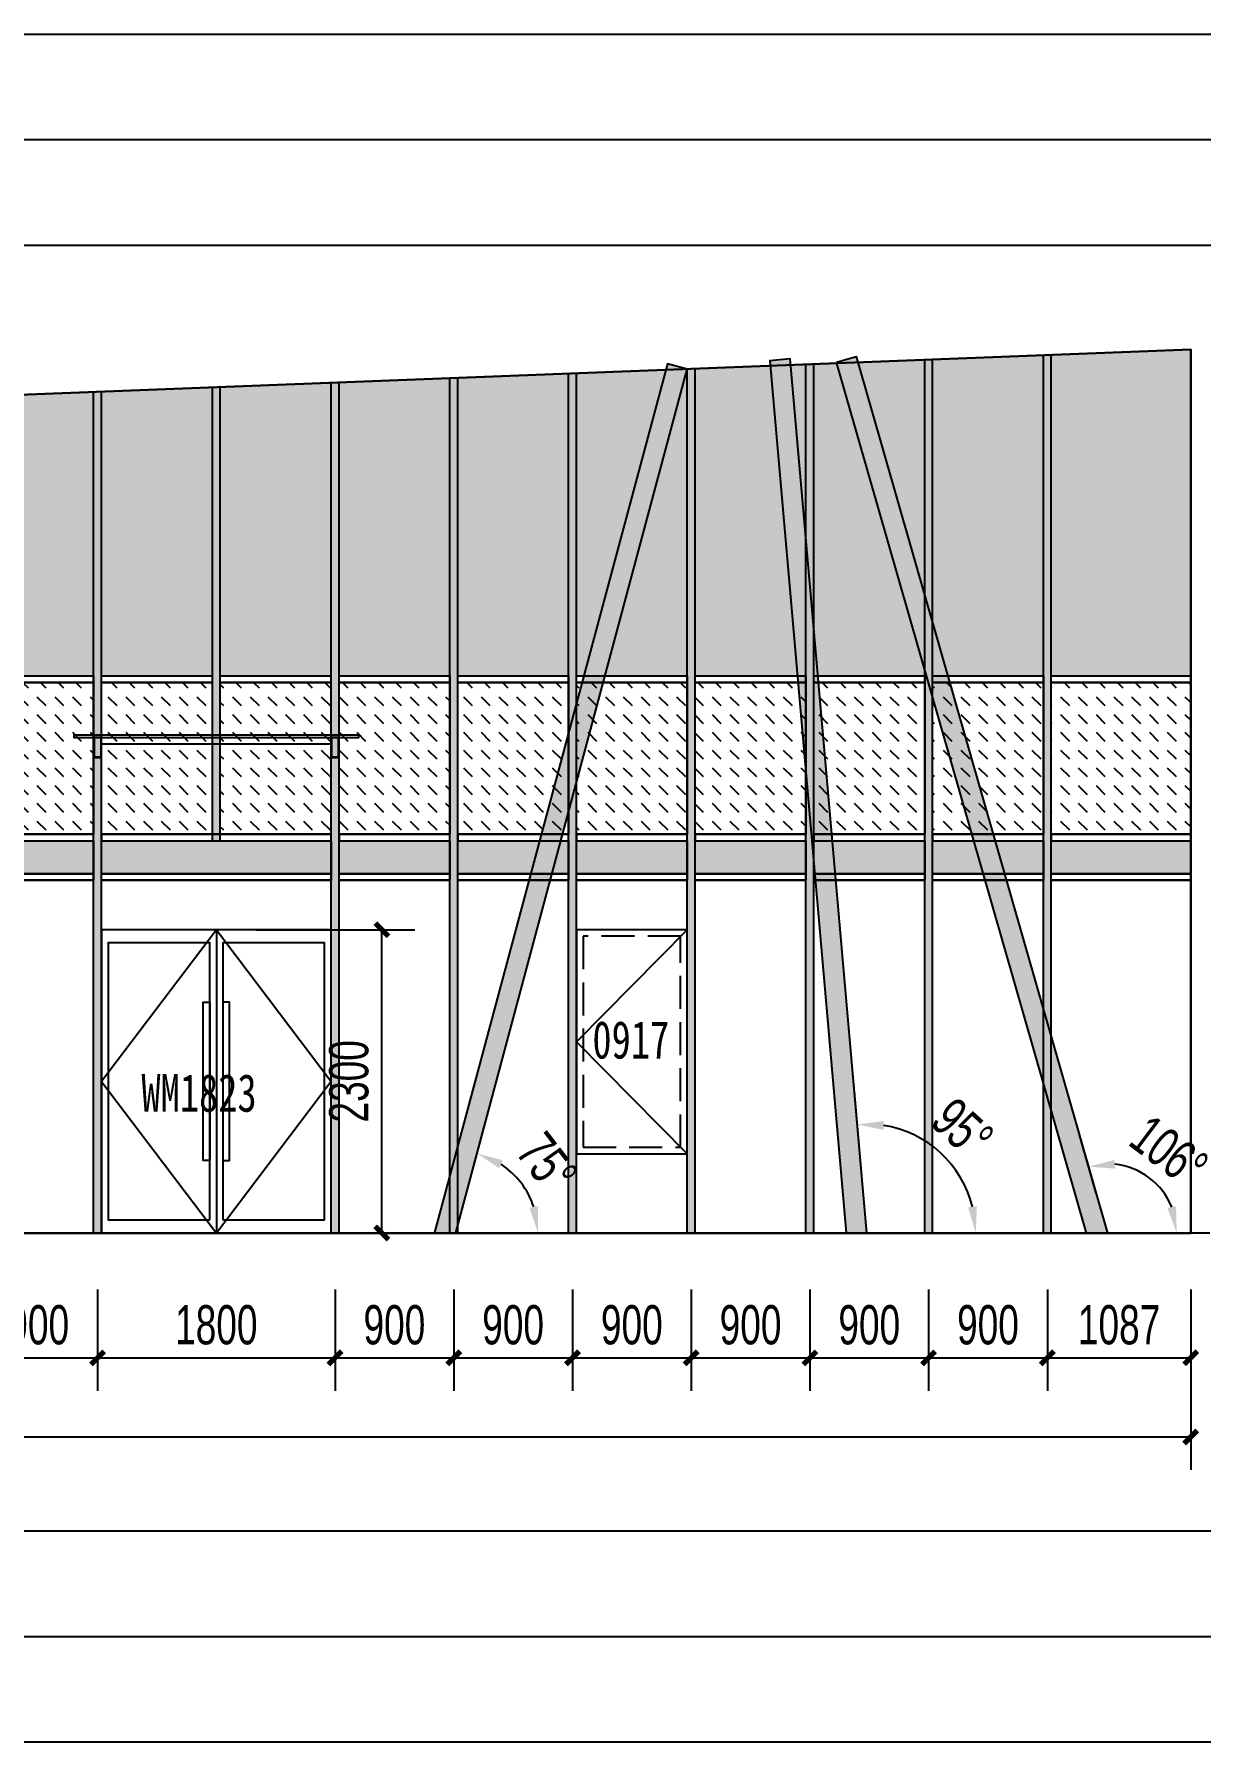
# Model space of a CAD drawing. Extents: x -483182 to 812890, y -390528 to -214858.
# Drawn here: x -362781 to -353936, y -339792 to -326842 of the extents above; entities that cross this region are included whole.
import ezdxf
from ezdxf.xclip import XClip

# ---------------------------------------------------------------- set-up
doc = ezdxf.new("R2010")
doc.units = 0
doc.header["$LTSCALE"] = 1000
doc.header["$MEASUREMENT"] = 0
doc.header["$XCLIPFRAME"] = 0
doc.linetypes.add('DASH', pattern=[0.35, 0.25, -0.1])
for name, color, linetype in [('01-标注_尺寸', 124, 'Continuous'), ('05-填充_156', 156, 'Continuous'), ('05-填充_168', 168, 'Continuous'), ('05-填充_18', 18, 'Continuous'), ('A-0-图名图例', 2, 'Continuous'), ('A-C_幕墙龙骨', 133, 'Continuous'), ('A-C_窗', 140, 'Continuous'), ('A-C_门', 150, 'Continuous'), ('D-铝板', 181, 'Continuous'), ('D_玻璃', 152, 'Continuous'), ('D_铝板', 181, 'Continuous')]:
    doc.layers.add(name, color=color, linetype=linetype)
doc.layers.add('04-不打印_辅助线', color=165, linetype='Continuous', plot=False)
doc.styles.add('_TCH_AXIS', font='STXIHEI_0.TTF', dxfattribs={"width": 0.75})
doc.styles.add('_TCH_DIM_T3', font='ros.shx', dxfattribs={"width": 0.705882, "bigfont": 'jd.shx'})
doc.styles.get("Standard").update_dxf_attribs({"font": 'STXIHEI_0.TTF', "width": 0.75})
doc.dimstyles.new('_TCH_ARCH&&100', dxfattribs={"dimtxt": 297.5, "dimasz": 100, "dimexe": 250, "dimexo": 300, "dimgap": 100, "dimtad": 1, "dimdec": 0, "dimzin": 0, "dimdsep": 46, "dimtxsty": '_TCH_DIM_T3', "dimblk": 'ARCHTICK', "dimcen": 0.09, "dimclrt": 7, "dimazin": 2, "dimtfac": 1, "dimtdec": 0, "dimtix": 1, "dimtmove": 2, "dimatfit": 3, "dimfxl": 0, "dimtolj": 1, "dimtzin": 0, "dimarcsym": 0})
doc.dimstyles.new('_TCH_ARROW&&100', dxfattribs={"dimtxt": 297.5, "dimasz": 200, "dimexe": 250, "dimexo": 300, "dimgap": 100, "dimtad": 1, "dimdec": 0, "dimzin": 0, "dimdsep": 46, "dimtxsty": '_TCH_DIM_T3', "dimcen": 0.09, "dimclrt": 7, "dimazin": 2, "dimtfac": 1, "dimtdec": 0, "dimtix": 1, "dimtmove": 2, "dimatfit": 3, "dimfxl": 0, "dimtolj": 1, "dimtzin": 0, "dimarcsym": 0})

# ---------------------------------------------------------------- blocks, each defined once
blk = doc.blocks.new('*U20')
at = {"layer": '05-填充_156'}
h = blk.add_hatch(dxfattribs=at)
h.set_pattern_fill('DASH', color=256, scale=100, angle=315)
h.set_pattern_definition([(315, (536, 309054.43), (134.703842, -3e-14), [95.25, -95.25])])
h.paths.add_polyline_path([(0, 1500), (840, 1500), (840, 350), (0, 350)])
at = {"layer": '05-填充_168'}
h = blk.add_hatch(color=256, dxfattribs=at)
h.dxf.hatch_style = 1
h.paths.add_polyline_path([(0, 300), (840, 300), (840, 50), (0, 50)])
for points in [[(0, 1550), (840, 1550)], [(0, 1500), (840, 1500)], [(0, 350), (840, 350)], [(0, 300), (840, 300)], [(0, 50), (840, 50)], [(0, 0), (840, 0)]]:
    blk.add_lwpolyline(points)
for points in [[(840, 1500), (0, 1500), (0, 1550), (840, 1550)], [(0, 1500), (840, 1500), (840, 350), (0, 350)], [(0, 300), (840, 300), (840, 350), (0, 350)], [(0, 300), (840, 300), (840, 50), (0, 50)], [(840, 0), (0, 0), (0, 50), (840, 50)]]:
    blk.add_lwpolyline(points, close=True)
blk = doc.blocks.new('*U34')
at = {"layer": 'A-C_窗'}
blk.add_blockref('*U20', (-420, -775), dxfattribs=at)
blk = doc.blocks.new('*U35')
at = {"layer": 'A-C_窗', "color": 0, "linetype": 'ByBlock', "lineweight": -2, "transparency": 16777216}
blk.add_blockref('*U34', (26100, 0), dxfattribs=at)
blk = doc.blocks.new('*U24')
at = {"layer": '05-填充_156'}
h = blk.add_hatch(dxfattribs=at)
h.set_pattern_fill('DASH', color=256, scale=100, angle=315)
h.set_pattern_definition([(315, (753, 309054.43), (134.703842, -3e-14), [95.25, -95.25])])
h.paths.add_polyline_path([(0, 1500), (1057, 1500), (1057, 350), (0, 350)])
at = {"layer": '05-填充_168'}
h = blk.add_hatch(color=256, dxfattribs=at)
h.dxf.hatch_style = 1
h.paths.add_polyline_path([(0, 300), (1057, 300), (1057, 50), (0, 50)])
for points in [[(0, 1550), (1057, 1550)], [(0, 1500), (1057, 1500)], [(0, 350), (1057, 350)], [(0, 300), (1057, 300)], [(0, 50), (1057, 50)], [(0, 0), (1057, 0)]]:
    blk.add_lwpolyline(points)
for points in [[(1057, 1500), (0, 1500), (0, 1550), (1057, 1550)], [(0, 1500), (1057, 1500), (1057, 350), (0, 350)], [(0, 300), (1057, 300), (1057, 350), (0, 350)], [(0, 300), (1057, 300), (1057, 50), (0, 50)], [(1057, 0), (0, 0), (0, 50), (1057, 50)]]:
    blk.add_lwpolyline(points, close=True)
blk = doc.blocks.new('*U36')
at = {"layer": 'A-C_窗'}
blk.add_blockref('*U20', (-420, -775), dxfattribs=at)
blk = doc.blocks.new('*U37')
at = {"layer": 'A-C_窗', "color": 0, "linetype": 'ByBlock', "lineweight": -2, "transparency": 16777216}
for p in [(0, 0), (900, 0), (1800, 0), (2700, 0), (3600, 0), (4500, 0)]:
    blk.add_blockref('*U36', p, dxfattribs=at)
blk = doc.blocks.new('A$C5BC7050D')
for points in [[(-1735, 0), (5, 0), (5, 2300), (-1735, 2300)], [(-915, 100), (-915, 2200), (-1685, 2200), (-1685, 100)], [(-815, 100), (-45, 100), (-45, 2200), (-815, 2200)], [(-915, 550), (-965, 550), (-965, 1750), (-915, 1750)], [(-815, 550), (-765, 550), (-765, 1750), (-815, 1750)]]:
    blk.add_lwpolyline(points, close=True)
for points in [[(-865, 2300), (-1735, 1150), (-865, 0)], [(-865, 2300), (-865, 0)], [(-865, 2300), (5, 1150), (-865, 0)]]:
    blk.add_lwpolyline(points)
at = {"layer": '04-不打印_辅助线', "style": '_TCH_AXIS', "width": 0.75}
blk.add_text('WM1823', height=285.4, dxfattribs=at).set_placement((-1433, 920))
blk = doc.blocks.new('*U23')
at = {"layer": '05-填充_156'}
h = blk.add_hatch(dxfattribs=at)
h.set_pattern_fill('DASH', color=256, scale=100, angle=315)
h.set_pattern_definition([(315, (536, 309054.43), (134.703842, -3e-14), [95.25, -95.25])])
h.paths.add_polyline_path([(0, 1500), (840, 1500), (840, 350), (0, 350)])
at = {"layer": '05-填充_168'}
h = blk.add_hatch(color=256, dxfattribs=at)
h.dxf.hatch_style = 1
h.paths.add_polyline_path([(0, 300), (840, 300), (840, 50), (0, 50)])
for points in [[(0, 1550), (840, 1550)], [(0, 1500), (840, 1500)], [(0, 350), (840, 350)], [(0, 300), (840, 300)], [(0, 50), (840, 50)], [(0, 0), (840, 0)]]:
    blk.add_lwpolyline(points)
for points in [[(840, 1500), (0, 1500), (0, 1550), (840, 1550)], [(0, 1500), (840, 1500), (840, 350), (0, 350)], [(0, 300), (840, 300), (840, 350), (0, 350)], [(0, 300), (840, 300), (840, 50), (0, 50)], [(840, 0), (0, 0), (0, 50), (840, 50)]]:
    blk.add_lwpolyline(points, close=True)
blk = doc.blocks.new('*U38')
at = {"layer": 'A-C_窗'}
ref = blk.add_blockref('*U23', (-420, -775), dxfattribs=at)
XClip(ref).set_block_clipping_path([(-0.0000001188, 350), (839.9999998812, 1550)])
blk = doc.blocks.new('*U39')
at = {"layer": 'A-C_窗', "color": 0, "linetype": 'ByBlock', "lineweight": -2, "transparency": 16777216}
for p in [(0, 0), (900, 0)]:
    blk.add_blockref('*U38', p, dxfattribs=at)
blk = doc.blocks.new('*U722')
blk.add_lwpolyline([(0, 0), (840, 0), (840, 1700), (0, 1700)], close=True)
blk.add_lwpolyline([(840, 1700), (0, 850), (840, 0)])
at = {"linetype": 'DASH'}
blk.add_lwpolyline([(50, 50), (790, 50), (790, 1650), (50, 1650)], close=True, dxfattribs=at)
at = {"layer": '04-不打印_辅助线', "width": 0.75}
blk.add_text('0917', height=285.4, dxfattribs=at).set_placement((121, 723))
blk = doc.blocks.new('A$C39D70C58')
at = {"layer": '05-填充_18'}
h = blk.add_hatch(color=256, dxfattribs=at)
h.dxf.hatch_style = 1
h.paths.add_polyline_path([(33731, -4575), (33151, 2054), (32997, 2040), (33575, -4573)])
h.paths.add_polyline_path([(30615, -4573), (32370, 1977), (32220, 2017), (30455, -4571)])
h.paths.add_polyline_path([(23895, -4577), (22230, 1637), (22081, 1597), (23734, -4575)])
h.paths.add_polyline_path([(21918, -4578), (21377, 1604), (21223, 1590), (21762, -4575)])
h.paths.add_polyline_path([(18644, -4578), (20163, 1513), (20013, 1551), (18485, -4575)])
h.paths.add_polyline_path([(15563, -4577), (13874, 1313), (13725, 1270), (15401, -4575)])
h.paths.add_polyline_path([(13475, -4578), (12654, 1266), (12500, 1244), (13318, -4575)])
h.paths.add_polyline_path([(10373, -4577), (10214, -4575), (11660, 1227), (11811, 1190)])
h.paths.add_polyline_path([(9421, -4578), (8215, 1093), (8064, 1061), (9262, -4575)])
h.paths.add_polyline_path([(5494, -4578), (7527, 1008), (7382, 1061), (5330, -4575)])
h.paths.add_polyline_path([(4050, -4578), (3377, 906), (3223, 887), (3894, -4575)])
h.paths.add_polyline_path([(2008, -4578), (2674, 851), (2520, 870), (1852, -4575)])
h.paths.add_polyline_path([(128, -4574), (-31, -4571), (1316, 830), (1466, 793)])
h.paths.add_polyline_path([(16570, 1392), (15837, -4578), (15681, -4575), (16416, 1411)])
h.paths.add_polyline_path([(24577, 1715), (24731, 1734), (25505, -4577), (25349, -4575)])
h.paths.add_polyline_path([(33501, 2030), (33650, 2073), (35557, -4577), (35396, -4575)])
h = blk.add_hatch(color=256, dxfattribs=at)
h.dxf.hatch_style = 1
h.paths.add_polyline_path([(33501, 2030), (33650, 2073), (35557, -4577), (35396, -4575)])
for points in [[(33501, 2030), (33650, 2073), (35557, -4577), (35396, -4575)], [(30615, -4573), (32370, 1977), (32220, 2017), (30455, -4571)], [(33731, -4575), (33151, 2054), (32997, 2040), (33575, -4573)]]:
    blk.add_lwpolyline(points, close=True)
blk = doc.blocks.new('*U193')
at = {"layer": '05-填充_168'}
h = blk.add_hatch(color=256, dxfattribs=at)
h.dxf.hatch_style = 1
h.paths.add_polyline_path([(0, 300), (1740, 300), (1740, 50), (0, 50)])
for points in [[(0, 350), (1740, 350)], [(0, 300), (1740, 300)], [(0, 50), (1740, 50)], [(0, 0), (1740, 0)]]:
    blk.add_lwpolyline(points)
for points in [[(0, 300), (1740, 300), (1740, 350), (0, 350)], [(0, 300), (1740, 300), (1740, 50), (0, 50)], [(1740, 0), (0, 0), (0, 50), (1740, 50)]]:
    blk.add_lwpolyline(points, close=True)
blk = doc.blocks.new('*U194')
at = {"layer": 'D_玻璃'}
blk.add_lwpolyline([(-2010, 168), (150, 168), (150, 150), (-2010, 150)], close=True, dxfattribs=at)
at = {"layer": 'D_铝板'}
blk.add_line((-1800, 100), (-60, 100), dxfattribs=at)
for points in [[(-1860, 150), (-1800, 150), (-1800, 0), (-1860, 0), (-1860, 150)], [(-60, 150), (0, 150), (0, 0), (-60, 0), (-60, 150)]]:
    blk.add_lwpolyline(points, dxfattribs=at)
for points in [[(-1857, 147), (-1803, 147), (-1803, 3), (-1857, 3)], [(-57, 147), (-3, 147), (-3, 3), (-57, 3)]]:
    blk.add_lwpolyline(points, close=True, dxfattribs=at)
blk = doc.blocks.new('thtsrhjuyt')
at = {"layer": '05-填充_156'}
h = blk.add_hatch(dxfattribs=at)
h.set_pattern_fill('CROSS', color=136, scale=100)
h.set_pattern_definition([(0, (19467, 349570.43), (158.75, 158.75), [79.375, -238.125]), (90, (19506.69, 349530.74), (-158.75, 158.75), [79.375, -238.125])])
h.paths.add_polyline_path([(870, 34), (0, 0), (0, -1075), (870, -1075)])
h.paths.add_polyline_path([(1770, 68), (930, 36), (930, -1075), (1770, -1075)])
h.paths.add_polyline_path([(2670, 103), (1830, 71), (1830, -1075), (2670, -1075)])
h.paths.add_polyline_path([(3570, 138), (2730, 106), (2730, -1075), (3570, -1075)])
h.paths.add_polyline_path([(4470, 173), (3630, 140), (3630, -1075), (4470, -1075)])
h.paths.add_polyline_path([(5370, 208), (4530, 175), (4530, -1075), (5370, -1075)])
h.paths.add_polyline_path([(6270, 243), (5430, 210), (5430, -1075), (6270, -1075)])
h.paths.add_polyline_path([(7170, 277), (6330, 245), (6330, -1075), (7170, -1075)])
h.paths.add_polyline_path([(8070, 312), (7230, 280), (7230, -1075), (8070, -1075)])
h.paths.add_polyline_path([(8970, 347), (8130, 315), (8130, -1075), (8970, -1075)])
h.paths.add_polyline_path([(9870, 382), (9030, 349), (9030, -1075), (9870, -1075)])
h.paths.add_polyline_path([(10770, 417), (9930, 384), (9930, -1075), (10770, -1075)])
h.paths.add_polyline_path([(11670, 451), (10830, 419), (10830, -1075), (11670, -1075)])
h.paths.add_polyline_path([(12570, 486), (11730, 454), (11730, -1075), (12570, -1075)])
h.paths.add_polyline_path([(13470, 521), (12630, 489), (12630, -1075), (13470, -1075)])
h.paths.add_polyline_path([(14370, 556), (13530, 523), (13530, -1075), (14370, -1075)])
h.paths.add_polyline_path([(15270, 591), (14430, 558), (14430, -1075), (15270, -1075)])
h.paths.add_polyline_path([(16170, 626), (15330, 593), (15330, -1075), (16170, -1075)])
h.paths.add_polyline_path([(17070, 660), (16230, 628), (16230, -1075), (17070, -1075)])
h.paths.add_polyline_path([(17970, 695), (17130, 663), (17130, -1075), (17970, -1075)])
h.paths.add_polyline_path([(18870, 730), (18030, 698), (18030, -1075), (18870, -1075)])
h.paths.add_polyline_path([(19770, 765), (18930, 732), (18930, -1075), (19770, -1075)])
h.paths.add_polyline_path([(21570, 834), (20730, 802), (20730, -1075), (21570, -1075)])
h.paths.add_polyline_path([(20670, 800), (19830, 767), (19830, -1075), (20670, -1075)])
h.paths.add_polyline_path([(22470, 869), (21630, 837), (21630, -1075), (22470, -1075)])
h.paths.add_polyline_path([(23370, 904), (22530, 872), (22530, -1075), (23370, -1075)])
h.paths.add_polyline_path([(24270, 939), (23430, 906), (23430, -1075), (24270, -1075)])
h.paths.add_polyline_path([(25170, 974), (24330, 941), (24330, -1075), (25170, -1075)])
h.paths.add_polyline_path([(26070, 1009), (25230, 976), (25230, -1075), (26070, -1075)])
h.paths.add_polyline_path([(26970, 1043), (26130, 1011), (26130, -1075), (26970, -1075)])
h.paths.add_polyline_path([(27870, 1078), (27030, 1046), (27030, -1075), (27870, -1075)])
h.paths.add_polyline_path([(28770, 1113), (27930, 1081), (27930, -1075), (28770, -1075)])
h.paths.add_polyline_path([(29670, 1148), (28830, 1115), (28830, -1075), (29670, -1075)])
h.paths.add_polyline_path([(30570, 1183), (29730, 1150), (29730, -1075), (30570, -1075)])
h.paths.add_polyline_path([(31470, 1218), (30630, 1185), (30630, -1075), (31470, -1075)])
h.paths.add_polyline_path([(32370, 1252), (31530, 1220), (31530, -1075), (32370, -1075)])
h.paths.add_polyline_path([(33270, 1287), (32430, 1255), (32430, -1075), (33270, -1075)])
h.paths.add_polyline_path([(34170, 1322), (33330, 1289), (33330, -1075), (34170, -1075)])
h.paths.add_polyline_path([(35070, 1357), (34230, 1324), (34230, -1075), (35070, -1075)])
h.paths.add_polyline_path([(36187, 1400), (35130, 1359), (35130, -1075), (36187, -1075)])
at = {"layer": '05-填充_18', "const_width": 60}
for points in [[(33300, -5300), (33300, 1288)], [(34200, -5300), (34200, 1323)], [(35100, -5300), (35100, 1358)], [(29700, -5300), (29700, 1149)], [(30600, -5300), (30600, 1184)], [(31500, -5300), (31500, 1219)], [(32400, -5300), (32400, 1253)], [(27900, -5300), (27900, 1079)], [(28800, -2325), (28800, 1114)]]:
    blk.add_lwpolyline(points, dxfattribs=at)
at = {"layer": 'A-C_幕墙龙骨'}
for points in [[(34170, -5300), (34170, 1322)], [(34230, -5300), (34230, 1324)], [(35070, -5300), (35070, 1357)], [(35130, -5300), (35130, 1359)], [(30570, -5300), (30570, 1183)], [(30630, -5300), (30630, 1185)], [(31470, -5300), (31470, 1218)], [(31530, -5300), (31530, 1220)], [(32370, -5300), (32370, 1252)], [(32430, -5300), (32430, 1255)], [(33270, -5300), (33270, 1287)], [(33330, -5300), (33330, 1289)], [(27870, -5300), (27870, 1078)], [(27930, -5300), (27930, 1081)], [(28770, -2325), (28770, 1113)], [(28830, -2325), (28830, 1115)], [(29670, -5300), (29670, 1148)], [(29730, -5300), (29730, 1150)]]:
    blk.add_lwpolyline(points, dxfattribs=at)
at = {"layer": 'A-C_窗'}
blk.add_lwpolyline([(0, -5300), (36187, -5300), (36187, 1400), (0, 0), (0, -5300)], dxfattribs=at)
for name, p in [('*U35', (1350, -1850)), ('*U39', (28350, -1850)), ('*U37', (30150, -1850)), ('*U24', (35130, -2625)), ('*U193', (27930, -2625)), ('*U722', (31530, -4700))]:
    blk.add_blockref(name, p, dxfattribs=at)
at = {"layer": 'A-C_门'}
blk.add_blockref('A$C5BC7050D', (29665, -5300), dxfattribs=at)
at = {"layer": 'D-铝板'}
blk.add_blockref('A$C39D70C58', (0, -725), dxfattribs=at)
at = {"layer": 'D_铝板', "xscale": -1}
blk.add_blockref('*U194', (27870, -1693), dxfattribs=at)
blk = doc.blocks.new('_ArchTick')
at = {"color": 0, "linetype": 'ByBlock', "const_width": 0.4}
blk.add_lwpolyline([(-0.5, -0.5), (0.5, 0.5)], dxfattribs=at)
blk = doc.blocks.new('*D1772')
at = {"layer": '01-标注_尺寸', "color": 0, "lineweight": -2, "transparency": 16777216}
for p, q in [((-363200, -336361), (-363200, -337130)), ((-362300, -336361), (-362300, -337130)), ((-363200, -336880), (-362300, -336880))]:
    blk.add_line(p, q, dxfattribs=at)
at = {"layer": 'Defpoints', "color": 0, "transparency": 16777216}
for p in [(-363200, -336061), (-362300, -336061), (-362300, -336880)]:
    blk.add_point(p, dxfattribs=at)
at = {"layer": '01-标注_尺寸', "color": 0, "lineweight": -2, "transparency": 16777216, "xscale": 100, "yscale": 100, "zscale": 100, "rotation": 180}
blk.add_blockref('_ArchTick', (-363200, -336880), dxfattribs=at)
at = {"layer": '01-标注_尺寸', "color": 0, "lineweight": -2, "transparency": 16777216, "xscale": 100, "yscale": 100, "zscale": 100}
blk.add_blockref('_ArchTick', (-362300, -336880), dxfattribs=at)
at = {"layer": '01-标注_尺寸', "color": 7, "transparency": 16777216, "insert": (-362750, -336631), "char_height": 297.5, "attachment_point": 5, "style": '_TCH_DIM_T3'}
blk.add_mtext('\\A1;900', dxfattribs=at)
blk = doc.blocks.new('*D1773')
at = {"layer": '01-标注_尺寸', "color": 0, "lineweight": -2, "transparency": 16777216}
for p, q in [((-362300, -336361), (-362300, -337130)), ((-360500, -336361), (-360500, -337130)), ((-362300, -336880), (-360500, -336880))]:
    blk.add_line(p, q, dxfattribs=at)
at = {"layer": 'Defpoints', "color": 0, "transparency": 16777216}
for p in [(-362300, -336061), (-360500, -336061), (-360500, -336880)]:
    blk.add_point(p, dxfattribs=at)
at = {"layer": '01-标注_尺寸', "color": 0, "lineweight": -2, "transparency": 16777216, "xscale": 100, "yscale": 100, "zscale": 100, "rotation": 180}
blk.add_blockref('_ArchTick', (-362300, -336880), dxfattribs=at)
at = {"layer": '01-标注_尺寸', "color": 0, "lineweight": -2, "transparency": 16777216, "xscale": 100, "yscale": 100, "zscale": 100}
blk.add_blockref('_ArchTick', (-360500, -336880), dxfattribs=at)
at = {"layer": '01-标注_尺寸', "color": 7, "transparency": 16777216, "insert": (-361400, -336631), "char_height": 297.5, "attachment_point": 5, "style": '_TCH_DIM_T3'}
blk.add_mtext('\\A1;1800', dxfattribs=at)
blk = doc.blocks.new('*D1774')
at = {"layer": '01-标注_尺寸', "color": 0, "lineweight": -2, "transparency": 16777216}
for p, q in [((-360500, -336361), (-360500, -337130)), ((-359600, -336361), (-359600, -337130)), ((-360500, -336880), (-359600, -336880))]:
    blk.add_line(p, q, dxfattribs=at)
at = {"layer": 'Defpoints', "color": 0, "transparency": 16777216}
for p in [(-360500, -336061), (-359600, -336061), (-359600, -336880)]:
    blk.add_point(p, dxfattribs=at)
at = {"layer": '01-标注_尺寸', "color": 0, "lineweight": -2, "transparency": 16777216, "xscale": 100, "yscale": 100, "zscale": 100, "rotation": 180}
blk.add_blockref('_ArchTick', (-360500, -336880), dxfattribs=at)
at = {"layer": '01-标注_尺寸', "color": 0, "lineweight": -2, "transparency": 16777216, "xscale": 100, "yscale": 100, "zscale": 100}
blk.add_blockref('_ArchTick', (-359600, -336880), dxfattribs=at)
at = {"layer": '01-标注_尺寸', "color": 7, "transparency": 16777216, "insert": (-360050, -336631), "char_height": 297.5, "attachment_point": 5, "style": '_TCH_DIM_T3'}
blk.add_mtext('\\A1;900', dxfattribs=at)
blk = doc.blocks.new('*D1775')
at = {"layer": '01-标注_尺寸', "color": 0, "lineweight": -2, "transparency": 16777216}
for p, q in [((-359600, -336361), (-359600, -337130)), ((-358700, -336361), (-358700, -337130)), ((-359600, -336880), (-358700, -336880))]:
    blk.add_line(p, q, dxfattribs=at)
at = {"layer": 'Defpoints', "color": 0, "transparency": 16777216}
for p in [(-359600, -336061), (-358700, -336061), (-358700, -336880)]:
    blk.add_point(p, dxfattribs=at)
at = {"layer": '01-标注_尺寸', "color": 0, "lineweight": -2, "transparency": 16777216, "xscale": 100, "yscale": 100, "zscale": 100, "rotation": 180}
blk.add_blockref('_ArchTick', (-359600, -336880), dxfattribs=at)
at = {"layer": '01-标注_尺寸', "color": 0, "lineweight": -2, "transparency": 16777216, "xscale": 100, "yscale": 100, "zscale": 100}
blk.add_blockref('_ArchTick', (-358700, -336880), dxfattribs=at)
at = {"layer": '01-标注_尺寸', "color": 7, "transparency": 16777216, "insert": (-359150, -336631), "char_height": 297.5, "attachment_point": 5, "style": '_TCH_DIM_T3'}
blk.add_mtext('\\A1;900', dxfattribs=at)
blk = doc.blocks.new('*D1776')
at = {"layer": '01-标注_尺寸', "color": 0, "lineweight": -2, "transparency": 16777216}
for p, q in [((-358700, -336361), (-358700, -337130)), ((-357800, -336361), (-357800, -337130)), ((-358700, -336880), (-357800, -336880))]:
    blk.add_line(p, q, dxfattribs=at)
at = {"layer": 'Defpoints', "color": 0, "transparency": 16777216}
for p in [(-358700, -336061), (-357800, -336061), (-357800, -336880)]:
    blk.add_point(p, dxfattribs=at)
at = {"layer": '01-标注_尺寸', "color": 0, "lineweight": -2, "transparency": 16777216, "xscale": 100, "yscale": 100, "zscale": 100, "rotation": 180}
blk.add_blockref('_ArchTick', (-358700, -336880), dxfattribs=at)
at = {"layer": '01-标注_尺寸', "color": 0, "lineweight": -2, "transparency": 16777216, "xscale": 100, "yscale": 100, "zscale": 100}
blk.add_blockref('_ArchTick', (-357800, -336880), dxfattribs=at)
at = {"layer": '01-标注_尺寸', "color": 7, "transparency": 16777216, "insert": (-358250, -336631), "char_height": 297.5, "attachment_point": 5, "style": '_TCH_DIM_T3'}
blk.add_mtext('\\A1;900', dxfattribs=at)
blk = doc.blocks.new('*D1777')
at = {"layer": '01-标注_尺寸', "color": 0, "lineweight": -2, "transparency": 16777216}
for p, q in [((-357800, -336361), (-357800, -337130)), ((-356900, -336361), (-356900, -337130)), ((-357800, -336880), (-356900, -336880))]:
    blk.add_line(p, q, dxfattribs=at)
at = {"layer": 'Defpoints', "color": 0, "transparency": 16777216}
for p in [(-357800, -336061), (-356900, -336061), (-356900, -336880)]:
    blk.add_point(p, dxfattribs=at)
at = {"layer": '01-标注_尺寸', "color": 0, "lineweight": -2, "transparency": 16777216, "xscale": 100, "yscale": 100, "zscale": 100, "rotation": 180}
blk.add_blockref('_ArchTick', (-357800, -336880), dxfattribs=at)
at = {"layer": '01-标注_尺寸', "color": 0, "lineweight": -2, "transparency": 16777216, "xscale": 100, "yscale": 100, "zscale": 100}
blk.add_blockref('_ArchTick', (-356900, -336880), dxfattribs=at)
at = {"layer": '01-标注_尺寸', "color": 7, "transparency": 16777216, "insert": (-357350, -336631), "char_height": 297.5, "attachment_point": 5, "style": '_TCH_DIM_T3'}
blk.add_mtext('\\A1;900', dxfattribs=at)
blk = doc.blocks.new('*D1778')
at = {"layer": '01-标注_尺寸', "color": 0, "lineweight": -2, "transparency": 16777216}
for p, q in [((-356900, -336361), (-356900, -337130)), ((-356000, -336361), (-356000, -337130)), ((-356900, -336880), (-356000, -336880))]:
    blk.add_line(p, q, dxfattribs=at)
at = {"layer": 'Defpoints', "color": 0, "transparency": 16777216}
for p in [(-356900, -336061), (-356000, -336061), (-356000, -336880)]:
    blk.add_point(p, dxfattribs=at)
at = {"layer": '01-标注_尺寸', "color": 0, "lineweight": -2, "transparency": 16777216, "xscale": 100, "yscale": 100, "zscale": 100, "rotation": 180}
blk.add_blockref('_ArchTick', (-356900, -336880), dxfattribs=at)
at = {"layer": '01-标注_尺寸', "color": 0, "lineweight": -2, "transparency": 16777216, "xscale": 100, "yscale": 100, "zscale": 100}
blk.add_blockref('_ArchTick', (-356000, -336880), dxfattribs=at)
at = {"layer": '01-标注_尺寸', "color": 7, "transparency": 16777216, "insert": (-356450, -336631), "char_height": 297.5, "attachment_point": 5, "style": '_TCH_DIM_T3'}
blk.add_mtext('\\A1;900', dxfattribs=at)
blk = doc.blocks.new('*D1779')
at = {"layer": '01-标注_尺寸', "color": 0, "lineweight": -2, "transparency": 16777216}
for p, q in [((-356000, -336361), (-356000, -337130)), ((-355100, -336361), (-355100, -337130)), ((-356000, -336880), (-355100, -336880))]:
    blk.add_line(p, q, dxfattribs=at)
at = {"layer": 'Defpoints', "color": 0, "transparency": 16777216}
for p in [(-356000, -336061), (-355100, -336061), (-355100, -336880)]:
    blk.add_point(p, dxfattribs=at)
at = {"layer": '01-标注_尺寸', "color": 0, "lineweight": -2, "transparency": 16777216, "xscale": 100, "yscale": 100, "zscale": 100, "rotation": 180}
blk.add_blockref('_ArchTick', (-356000, -336880), dxfattribs=at)
at = {"layer": '01-标注_尺寸', "color": 0, "lineweight": -2, "transparency": 16777216, "xscale": 100, "yscale": 100, "zscale": 100}
blk.add_blockref('_ArchTick', (-355100, -336880), dxfattribs=at)
at = {"layer": '01-标注_尺寸', "color": 7, "transparency": 16777216, "insert": (-355550, -336631), "char_height": 297.5, "attachment_point": 5, "style": '_TCH_DIM_T3'}
blk.add_mtext('\\A1;900', dxfattribs=at)
blk = doc.blocks.new('*D1780')
at = {"layer": '01-标注_尺寸', "color": 0, "lineweight": -2, "transparency": 16777216}
for p, q in [((-355100, -336361), (-355100, -337130)), ((-354013, -336361), (-354013, -337130)), ((-355100, -336880), (-354013, -336880))]:
    blk.add_line(p, q, dxfattribs=at)
at = {"layer": 'Defpoints', "color": 0, "transparency": 16777216}
for p in [(-355100, -336061), (-354013, -336061), (-354013, -336880)]:
    blk.add_point(p, dxfattribs=at)
at = {"layer": '01-标注_尺寸', "color": 0, "lineweight": -2, "transparency": 16777216, "xscale": 100, "yscale": 100, "zscale": 100, "rotation": 180}
blk.add_blockref('_ArchTick', (-355100, -336880), dxfattribs=at)
at = {"layer": '01-标注_尺寸', "color": 0, "lineweight": -2, "transparency": 16777216, "xscale": 100, "yscale": 100, "zscale": 100}
blk.add_blockref('_ArchTick', (-354013, -336880), dxfattribs=at)
at = {"layer": '01-标注_尺寸', "color": 7, "transparency": 16777216, "insert": (-354556, -336631), "char_height": 297.5, "attachment_point": 5, "style": '_TCH_DIM_T3'}
blk.add_mtext('\\A1;1087', dxfattribs=at)
blk = doc.blocks.new('*D1781')
at = {"layer": '01-标注_尺寸', "color": 0, "lineweight": -2, "transparency": 16777216}
for p, q in [((-390200, -336461), (-390200, -337730)), ((-354013, -336461), (-354013, -337730)), ((-390200, -337480), (-354013, -337480))]:
    blk.add_line(p, q, dxfattribs=at)
at = {"layer": 'Defpoints', "color": 0, "transparency": 16777216}
for p in [(-390200, -336161), (-354013, -336161), (-354013, -337480)]:
    blk.add_point(p, dxfattribs=at)
at = {"layer": '01-标注_尺寸', "color": 0, "lineweight": -2, "transparency": 16777216, "xscale": 100, "yscale": 100, "zscale": 100, "rotation": 180}
blk.add_blockref('_ArchTick', (-390200, -337480), dxfattribs=at)
at = {"layer": '01-标注_尺寸', "color": 0, "lineweight": -2, "transparency": 16777216, "xscale": 100, "yscale": 100, "zscale": 100}
blk.add_blockref('_ArchTick', (-354013, -337480), dxfattribs=at)
at = {"layer": '01-标注_尺寸', "color": 7, "transparency": 16777216, "insert": (-372106, -337231), "char_height": 297.5, "attachment_point": 5, "style": '_TCH_DIM_T3'}
blk.add_mtext('\\A1;36187', dxfattribs=at)
blk = doc.blocks.new('*D2083')
at = {"layer": '01-标注_尺寸', "color": 0, "lineweight": -2, "transparency": 16777216}
for p, q in [((-361100, -333633), (-359895, -333633)), ((-360145, -335933), (-360145, -333633)), ((-361100, -335933), (-359895, -335933))]:
    blk.add_line(p, q, dxfattribs=at)
at = {"layer": 'Defpoints', "color": 0, "transparency": 16777216}
for p in [(-361400, -333633), (-360145, -333633), (-361400, -335933)]:
    blk.add_point(p, dxfattribs=at)
at = {"layer": '01-标注_尺寸', "color": 0, "lineweight": -2, "transparency": 16777216, "xscale": 100, "yscale": 100, "zscale": 100}
for p, rotation in [((-360145, -333633), 90), ((-360145, -335933), 270)]:
    blk.add_blockref('_ArchTick', p, dxfattribs=dict(at, rotation=rotation))
at = {"layer": '01-标注_尺寸', "color": 7, "transparency": 16777216, "insert": (-360394, -334783), "char_height": 297.5, "attachment_point": 5, "rotation": 90, "style": '_TCH_DIM_T3'}
blk.add_mtext('\\A1;2300', dxfattribs=at)
blk = doc.blocks.new('*D2356')
at = {"layer": '01-标注_尺寸', "color": 0, "lineweight": -2, "transparency": 16777216}
for p, q in [((-359499, -335610), (-359359, -335089)), ((-359251, -335933), (-358711, -335933))]:
    blk.add_line(p, q, dxfattribs=at)
blk.add_arc((-359586, -335933), 625, 18.4244, 56.5756, dxfattribs=at)
at = {"layer": '01-标注_尺寸', "color": 0, "transparency": 16777216}
for points in [[(-359255, -335442), (-359228, -335382), (-359424, -335330)], [(-358960, -335731), (-359026, -335741), (-358961, -335933)]]:
    blk.add_solid(points, dxfattribs=at)
at = {"layer": 'Defpoints', "color": 0, "transparency": 16777216}
for p in [(-359019, -335669), (-359577, -335900), (-359586, -335933), (-359551, -335933)]:
    blk.add_point(p, dxfattribs=at)
at = {"layer": '01-标注_尺寸', "color": 7, "transparency": 16777216, "insert": (-358893, -335402), "char_height": 297.5, "attachment_point": 5, "rotation": 307.5, "style": '_TCH_DIM_T3'}
blk.add_mtext('\\A1;75°', dxfattribs=at)
blk = doc.blocks.new('*D2357')
at = {"layer": '01-标注_尺寸', "color": 0, "lineweight": -2, "transparency": 16777216}
for p, q in [((-356512, -335444), (-356563, -334861)), ((-355978, -335933), (-355393, -335933))]:
    blk.add_line(p, q, dxfattribs=at)
blk.add_arc((-356469, -335933), 826, 13.9039, 81.0961, dxfattribs=at)
at = {"layer": '01-标注_尺寸', "color": 0, "transparency": 16777216}
for points in [[(-356342, -335151), (-356340, -335084), (-356541, -335110)], [(-355634, -335731), (-355700, -335739), (-355643, -335933)]]:
    blk.add_solid(points, dxfattribs=at)
at = {"layer": 'Defpoints', "color": 0, "transparency": 16777216}
for p in [(-355766, -335500), (-356486, -335743), (-356469, -335933), (-356278, -335933)]:
    blk.add_point(p, dxfattribs=at)
at = {"layer": '01-标注_尺寸', "color": 7, "transparency": 16777216, "insert": (-355743, -335141), "char_height": 297.5, "attachment_point": 5, "rotation": 317.5, "style": '_TCH_DIM_T3'}
blk.add_mtext('\\A1;95°', dxfattribs=at)
blk = doc.blocks.new('*D2358')
at = {"layer": '01-标注_尺寸', "color": 0, "lineweight": -2, "transparency": 16777216}
for p, q in [((-354730, -335631), (-354856, -335189)), ((-354329, -335933), (-353869, -335933))]:
    blk.add_line(p, q, dxfattribs=at)
blk.add_arc((-354643, -335933), 524, 21.9984, 84.0016, dxfattribs=at)
at = {"layer": '01-标注_尺寸', "color": 0, "transparency": 16777216}
for points in [[(-354585, -335445), (-354591, -335379), (-354788, -335430)], [(-354124, -335731), (-354190, -335743), (-354119, -335933)]]:
    blk.add_solid(points, dxfattribs=at)
at = {"layer": 'Defpoints', "color": 0, "transparency": 16777216}
for p in [(-354216, -335630), (-354647, -335920), (-354643, -335933), (-354629, -335933)]:
    blk.add_point(p, dxfattribs=at)
at = {"layer": '01-标注_尺寸', "color": 7, "transparency": 16777216, "insert": (-354178, -335316), "char_height": 297.5, "attachment_point": 5, "rotation": 323, "style": '_TCH_DIM_T3'}
blk.add_mtext('\\A1;106°', dxfattribs=at)

msp = doc.modelspace()

# ---------------------------------------------------------------- linework, layer by layer
at = {"layer": 'A-0-图名图例'}
for p, q in [((-396580, -326841.9), (-322480, -326841.9)), ((-396580, -327641.9), (-322480, -327641.9)), ((-396580, -328441.9), (-322480, -328441.9)), ((-396580, -338191.9), (-322480, -338191.9)), ((-396580, -338991.9), (-322480, -338991.9)), ((-396580, -339791.9), (-322480, -339791.9))]:
    msp.add_line(p, q, dxfattribs=at)
at = {"layer": 'A-C_窗'}
msp.add_lwpolyline([(-354012.9, -335933.4), (-390199.9, -335933.4), (-390199.9, -330633.4), (-354012.9, -329233.4)], close=True, dxfattribs=at)

# ---------------------------------------------------------------- block references
msp.add_blockref('thtsrhjuyt', (-390199.9, -330633.4), dxfattribs=at)

# ---------------------------------------------------------------- dimensions: what is measured, and where the dimension line sits
at = {"layer": '01-标注_尺寸'}
for p1, p2, distance, picture, middle in [((-361399.9, -335933.4), (-361399.9, -333633.4), -1255, '*D2083', (-360393.6, -334783.4)), ((-390199.9, -336161.4), (-354012.6, -336161.4), -1318.6, '*D1781', (-372106.3, -337231.3)), ((-363199.9, -336061.4), (-362299.9, -336061.4), -818.6, '*D1772', (-362749.9, -336631.3)), ((-362299.9, -336061.4), (-360499.9, -336061.4), -818.6, '*D1773', (-361399.9, -336631.3)), ((-360499.9, -336061.4), (-359599.9, -336061.4), -818.6, '*D1774', (-360049.9, -336631.3)), ((-359599.9, -336061.4), (-358699.9, -336061.4), -818.6, '*D1775', (-359149.9, -336631.3)), ((-358699.9, -336061.4), (-357799.9, -336061.4), -818.6, '*D1776', (-358249.9, -336631.3)), ((-357799.9, -336061.4), (-356899.9, -336061.4), -818.6, '*D1777', (-357349.9, -336631.3)), ((-356899.9, -336061.4), (-355999.9, -336061.4), -818.6, '*D1778', (-356449.9, -336631.3)), ((-355999.9, -336061.4), (-355099.9, -336061.4), -818.6, '*D1779', (-355549.9, -336631.3)), ((-355099.9, -336061.4), (-354012.6, -336061.4), -818.6, '*D1780', (-354556.3, -336631.3))]:
    dim = msp.add_aligned_dim(p1=p1, p2=p2, distance=distance, dimstyle='_TCH_ARCH&&100', dxfattribs=at)
    dim.commit()
    dim.dimension.update_dxf_attribs({"geometry": picture, "text_midpoint": middle})
for base, center, p1, p2, picture, middle in [((-355765.8, -335499.7), (-356469, -335933.4), (-356277.6, -335933.4), (-356485.7, -335742.7), '*D2357', (-355742.8, -335140.9)), ((-354215.5, -335630.3), (-354643.1, -335933.4), (-354629, -335933.4), (-354647, -335919.8), '*D2358', (-354178, -335316.2)), ((-359019.4355, -335669.444), (-359585.5536, -335933.4292), (-359551.0588, -335933.4292), (-359576.6257, -335900.1098), '*D2356', (-358892.6449, -335401.7417))]:
    dim = msp.add_angular_dim_3p(base=base, center=center, p1=p1, p2=p2, dimstyle='_TCH_ARROW&&100', dxfattribs=at)
    dim.commit()
    dim.dimension.update_dxf_attribs({"geometry": picture, "text_midpoint": middle})

doc.saveas('drawing.dxf')
